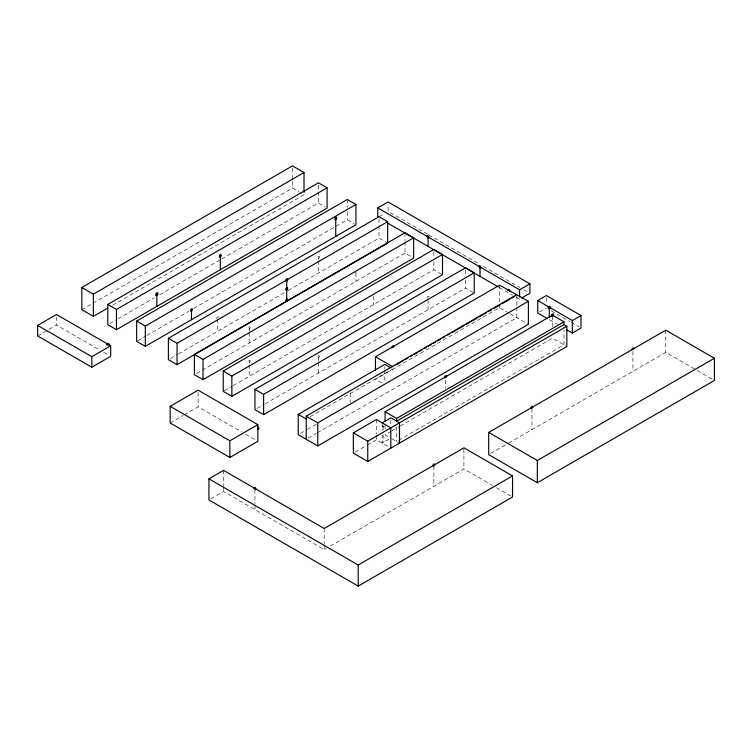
<?xml version="1.0" encoding="UTF-8"?>
<svg xmlns="http://www.w3.org/2000/svg" width="752" height="752" viewBox="0 0 752 752"><rect width="100%" height="100%" fill="white"/><g stroke="black" fill="none" stroke-linecap="round" stroke-linejoin="round"><path stroke-width="0.56" stroke-dasharray="3.76 2.82" d="M81.827 309.702L92.007 303.827M93.022 303.244L292.462 188.094L299.202 191.976M37.6 335.928L56.456 325.043L99.64 349.971M112.706 305.209L304.005 194.759L300.161 192.54M109.839 323.52L116.955 319.412M117.979 318.82L154.611 297.67M159.697 294.737L220.75 259.487M221.765 258.895L318.434 203.087L325.165 206.969M137.672 340.769L145.813 336.069M146.828 335.477L188.545 311.394M193.64 308.452L347.292 219.744L354.023 223.635M378.726 216.82L384.347 213.568M170.394 358.525L177.406 354.474M178.403 353.901L287.132 291.127M288.138 290.545L379.027 238.074L387.684 243.065M196.394 373.5L404.999 253.067L413.656 258.058M224.218 390.758L232.208 386.143M233.205 385.569L433.857 269.724L442.505 274.715M170.149 422.991L183.14 415.489M184.146 414.916L198.133 406.832L241.646 431.958M256.968 408.496L264.027 404.416M265.033 403.843L465.591 288.044L474.249 293.045M310.247 416.655L392.779 369.006M509.16 313.199L499.544 307.643L375.464 379.281L382.937 383.586M300.236 433.49L306.224 430.031M307.23 429.458L317.212 423.686M308.254 438.078L316.395 433.378M317.41 432.785L516.85 317.645L516.85 307.521M210.88 498.811L223.56 491.488L324.206 549.59L326.236 548.415M539.654 311.92L546.384 308.038M355.339 451.971L366.374 445.588M367.38 445.015L376.414 439.798L388.916 447.017M391.134 431.3L385.071 434.797L390.843 438.134M392.14 430.717L399.209 426.638M400.224 426.055L552.429 338.184L566.848 346.512M388.916 439.243L382.185 443.135L382.185 435.248M398.645 440.296L563.972 344.839L563.972 330.203M330.297 546.074L463.909 468.928L492.278 485.313M490.699 453.465L507.807 443.586M508.813 443.013L665.764 352.387L696.164 369.937M697.179 370.529L714.4 380.465M427.606 234.21L388.098 211.406L388.098 204.065M428.621 234.793L479.259 264.037M483.31 266.377L519.773 287.424M523.824 289.764L527.876 292.105M551.329 310.896L570.129 321.743M571.116 322.317L579.031 326.885M499.3 287.518L512.488 295.132M516.549 297.472L519.585 299.23M549.27 319.694L557.298 324.338M510.119 313.753L528.393 324.309M496.329 487.653L511.529 496.423M391.801 438.689L399.5 443.135M103.654 352.293L108.673 355.188M245.697 434.299L255.821 440.136M665.764 330.175L665.764 352.387M632.949 351.41L632.949 371.338M552.429 316.244L552.429 326.631M546.384 297.811L546.384 303.498M531.955 408.533L531.955 429.646M516.85 295.151L516.85 306.393M499.544 285.158L499.544 303.15M499.544 304.278L499.544 307.643M465.591 270.034L465.591 275.664M465.591 280.167L465.591 288.044M463.909 449L463.909 468.928M445.663 380.192L445.663 388.276M433.857 251.704L433.857 257.334M433.857 261.837L433.857 269.724M433.857 466.287L433.857 486.29M428.085 299.71L428.085 309.702M404.999 232.791L404.999 240.678M404.999 241.806L404.999 253.067M396.614 426.826L396.614 441.462M390.843 420.114L390.843 425.745M385.071 425.585L385.071 429.035M384.798 366.647L384.798 368.903M384.798 370.031L384.798 382.42M383.144 425.914L383.144 430.351M383.144 434.797L383.144 442.571M382.185 422.859L382.185 430.746M379.027 218.945L379.027 224.566M379.027 225.694L379.027 238.074M376.414 419.531L376.414 434.167M376.414 435.295L376.414 439.798M373.255 296.1L373.255 304.701M355.95 272.779L355.95 281.38M350.178 393.052L350.178 402.339M347.292 199.477L347.292 207.355M347.292 211.867L347.292 219.744M324.206 528.487L324.206 543.734M324.206 544.899L324.206 549.59M318.434 185.067L318.434 190.698M318.434 191.826L318.434 203.087M318.434 257.504L318.434 258.613M318.434 260.841L318.434 273.051M318.434 356.899L318.434 361.477M318.434 362.624L318.434 373.011M292.462 168.222L292.462 188.094M254.956 489.618L254.956 504.056M254.956 505.165L254.956 509.612M249.185 328.032L249.185 331.453M249.185 332.61L249.185 343.025M249.185 361.345L249.185 362.455M249.185 364.767L249.185 376.338M223.56 470.385L223.56 485.623M223.56 486.798L223.56 491.488M217.45 319.139L217.45 331.359M198.133 392.403L198.133 406.832M56.456 316.836L56.456 325.043M427.117 298.046A1.363 0.79 -60 0 1 428.085 296.373A1.363 0.79 -60 0 1 429.044 296.927M356.194 272.591A1.363 0.79 -60 0 1 355.264 272.844M216.482 318.585A1.363 0.79 -60 0 1 217.572 316.855A1.363 0.79 -60 0 1 218.371 317.786M384.065 425.717A1.363 0.79 -60 0 1 383.351 426.882L383.106 427.051A1.363 0.79 -60 0 1 382.185 426.563A1.363 0.79 -60 0 1 382.937 424.955M249.438 362.276A1.363 0.79 -60 0 0 249.861 360.17A1.363 0.79 -60 0 0 248.254 361.59A1.363 0.79 -60 0 0 249.438 362.276M318.688 357.83A1.363 0.79 -60 0 0 319.111 355.724A1.363 0.79 -60 0 0 317.504 357.153A1.363 0.79 -60 0 0 318.688 357.83M249.438 328.953A1.363 0.79 -60 0 0 249.861 326.847A1.363 0.79 -60 0 0 248.254 328.276A1.363 0.79 -60 0 0 249.438 328.953M318.688 258.434A1.363 0.79 -60 0 0 319.111 256.329A1.363 0.79 -60 0 0 317.504 257.757A1.363 0.79 -60 0 0 318.688 258.434"/><path stroke-width="1.13" d="M93.474 316.423L81.827 309.702L81.827 287.49L292.462 165.882L304.005 172.546L304.005 192.418M37.6 325.381L56.456 314.486L110.685 345.798L110.685 356.345L91.829 367.239L37.6 335.928L37.6 325.381L91.829 356.683L110.685 345.798M81.827 287.49L93.37 294.154L304.005 172.546M107.799 304.428L318.434 182.821L327.092 187.812L327.092 208.088L116.457 329.696L107.799 324.695L107.799 304.428L116.457 309.429L327.092 187.812M107.621 308.141L93.37 316.366L93.37 294.154M136.657 321.085L347.292 199.477L355.95 204.478L355.95 224.745L145.315 346.352L136.657 341.352L136.657 321.085L145.315 326.086L355.95 204.478M377.786 217.366L377.786 207.919L388.098 201.968L529.906 283.833L529.906 293.271L521.465 298.149M386.678 243.648L177.049 364.673L168.392 359.682L168.392 338.297L379.027 216.689L387.684 221.69L387.684 243.065M168.392 338.297L177.049 343.297L387.684 221.69M194.364 354.408L404.999 232.791L413.656 237.792L413.656 258.058L203.021 379.666L194.364 374.675L194.364 354.408L203.021 359.4L413.656 237.792M223.212 371.065L433.857 249.457L442.505 254.449L442.505 274.715L231.87 396.332L223.212 391.331L223.212 371.065L231.87 376.056L442.505 254.449M170.149 406.334L198.133 390.175L257.842 424.645L257.842 441.311L229.858 457.46L170.149 422.991L170.149 406.334L229.858 440.804L257.842 424.645M254.956 389.386L465.591 267.778L474.249 272.779L474.249 293.045L263.614 414.653L254.956 409.652L254.956 389.386L263.614 394.386L474.249 272.779M375.464 370.285L375.464 356.786L499.544 285.158L528.393 301.261L528.393 324.309L317.758 445.917L298.234 434.647L298.234 414.38L384.798 364.4L390.786 367.85M377.786 207.919L519.585 289.793L529.906 283.833M306.214 439.253L306.214 416.204L516.85 294.596M395.834 365.021L402.95 360.913M404.98 359.738L408.035 357.98M410.066 356.805L412.105 355.63M414.136 354.455L417.191 352.697M419.221 351.522L422.276 349.755M424.307 348.58L426.337 347.405M428.377 346.24L431.422 344.472M433.462 343.297L435.493 342.122M437.532 340.947L440.578 339.19M442.608 338.015L444.648 336.84M447.694 335.082L449.734 333.907M451.764 332.732L463.975 325.682M466.005 324.507L477.191 318.049M479.221 316.874L486.347 312.766M488.377 311.591L491.432 309.833M493.462 308.658L500.578 304.551M502.618 303.376L509.734 299.258M511.764 298.093L514.819 296.326M208.924 478.836L223.56 470.385L324.206 528.487L463.909 447.835L512.544 475.913L512.544 497.006L358.196 586.118L208.924 499.939L208.924 478.836L358.196 565.015L512.544 475.913M306.214 416.204L317.758 422.868L528.393 301.261M547.343 318.585L537.727 313.039L537.727 300.537L546.384 295.545L581.005 315.53L581.005 328.032L572.357 333.023L566.331 329.545M385.071 420.97L385.071 411.758L552.429 315.135L563.972 321.8L563.972 324.573L396.614 421.195L396.614 418.422L563.972 321.8M563.972 324.573L566.848 326.236L566.848 346.512L367.756 461.455L353.327 453.127L353.327 432.861L376.414 419.531L390.843 427.86L390.843 448.126M382.185 422.859L390.843 417.868L399.5 422.859L399.5 443.135M537.727 300.537L572.357 320.531L581.005 315.53M353.327 432.861L367.756 441.189L566.848 326.236M488.687 432.419L665.764 330.175L714.4 358.253L714.4 380.465L537.323 482.709L488.687 454.631L488.687 432.419L537.323 460.497L714.4 358.253M387.844 223.165L498.285 286.926M375.464 356.786L392.779 366.788M385.071 411.758L396.614 418.422M298.234 414.38L306.214 418.986M393.738 346.522L393.71 346.258A1.363 0.79 -60 0 0 392.779 345.958A1.363 0.79 -60 0 0 391.848 347.321L391.82 347.631A1.363 0.79 -60 0 0 391.848 347.894M432.908 465.93L432.898 465.648A1.363 0.79 -60 0 1 433.801 464.106A1.363 0.79 -60 0 1 434.797 464.435L434.816 464.717A1.363 0.79 -60 0 1 434.759 465.037M572.357 320.531L572.357 333.023M552.429 315.135L552.429 316.244A1.363 0.79 -60 0 0 553.369 314.392A1.363 0.79 -60 0 0 552.1 314.28A1.363 0.79 -60 0 0 551.592 316.169M549.27 307.201L549.27 317.429M537.323 460.497L537.323 482.709M519.585 289.793L519.585 297.134M480.02 266.941L480.02 276.388M433.857 465.187L433.857 466.287M428.085 236.955L428.085 246.402M367.756 441.189L367.756 461.455M358.196 565.015L358.196 586.118M335.749 218.353L335.749 236.401M317.758 422.868L317.758 445.917M286.7 279.998L286.7 301.373M263.614 394.386L263.614 414.653M254.956 488.509L254.956 489.618M231.87 376.056L231.87 396.332M229.858 440.804L229.858 457.46M220.327 255.84L220.327 269.724M203.021 359.4L203.021 379.666M191.478 309.984L191.478 319.694M177.049 343.297L177.049 364.673M156.848 294.154L156.848 306.374M145.315 326.086L145.315 346.352M116.457 309.429L116.457 329.696M91.829 356.683L91.829 367.239M508.042 290.62A1.363 0.79 60 0 1 508.747 289.37A1.363 0.79 60 0 1 509.8 291.372M393.71 346.822A1.363 0.79 -60 0 1 393.616 347.151M444.987 377.946A1.363 0.79 -60 0 1 444.987 376.376A1.363 0.79 -60 0 1 446.34 375.596A1.363 0.79 -60 0 1 446.34 377.166M254.12 488.584A1.363 0.79 60 0 1 254.834 487.334A1.363 0.79 60 0 1 255.887 489.336M632.018 349.953A1.363 0.79 -60 0 1 633.071 347.96A1.363 0.79 -60 0 1 633.776 349.201M532.557 407.96A1.363 0.79 -60 0 0 532.914 407.011L532.905 406.719A1.363 0.79 -60 0 0 531.937 406.334A1.363 0.79 -60 0 0 531.006 407.857L531.006 408.148A1.363 0.79 -60 0 0 531.203 408.562M257.588 426.76A1.363 0.79 60 0 1 258.801 428.537A1.363 0.79 60 0 1 257.588 428.913M286.944 301.195A1.363 0.79 -60 0 0 287.377 299.089A1.363 0.79 -60 0 0 285.769 300.509A1.363 0.79 -60 0 0 286.944 301.195M286.944 280.919A1.363 0.79 -60 0 0 287.377 278.813A1.363 0.79 -60 0 0 285.769 280.242A1.363 0.79 -60 0 0 286.944 280.919M191.722 310.914A1.363 0.79 -60 0 0 192.155 308.799A1.363 0.79 -60 0 0 190.547 310.228A1.363 0.79 -60 0 0 191.722 310.914M335.994 219.283A1.363 0.79 -60 0 0 336.426 217.178A1.363 0.79 -60 0 0 334.819 218.606A1.363 0.79 -60 0 0 335.994 219.283M157.149 295.254A1.617 0.931 -60 0 0 157.657 292.754A1.617 0.931 -60 0 0 155.749 294.455A1.617 0.931 -60 0 0 157.149 295.254M220.58 256.77A1.363 0.79 -60 0 0 221.013 254.665A1.363 0.79 -60 0 0 219.405 256.084A1.363 0.79 -60 0 0 220.58 256.77M107.122 344.811A1.363 0.79 0 0 0 109.162 344.134A1.363 0.79 0 0 0 107.122 343.448A1.363 0.79 0 0 0 107.122 344.811M286.944 289.811A1.363 0.79 -60 0 0 287.377 287.706A1.363 0.79 -60 0 0 285.769 289.125A1.363 0.79 -60 0 0 286.944 289.811M548.593 307.888A1.363 0.79 0 0 0 550.633 307.201A1.363 0.79 0 0 0 548.593 306.525A1.363 0.79 0 0 0 548.593 307.888M427.117 236.401A1.363 0.79 60 0 0 428.565 238.196A1.363 0.79 60 0 0 428.565 236.278A1.363 0.79 60 0 0 427.117 236.401M479.062 266.387A1.363 0.79 60 0 0 480.5 268.182A1.363 0.79 60 0 0 480.5 266.264A1.363 0.79 60 0 0 479.062 266.387"/></g></svg>
